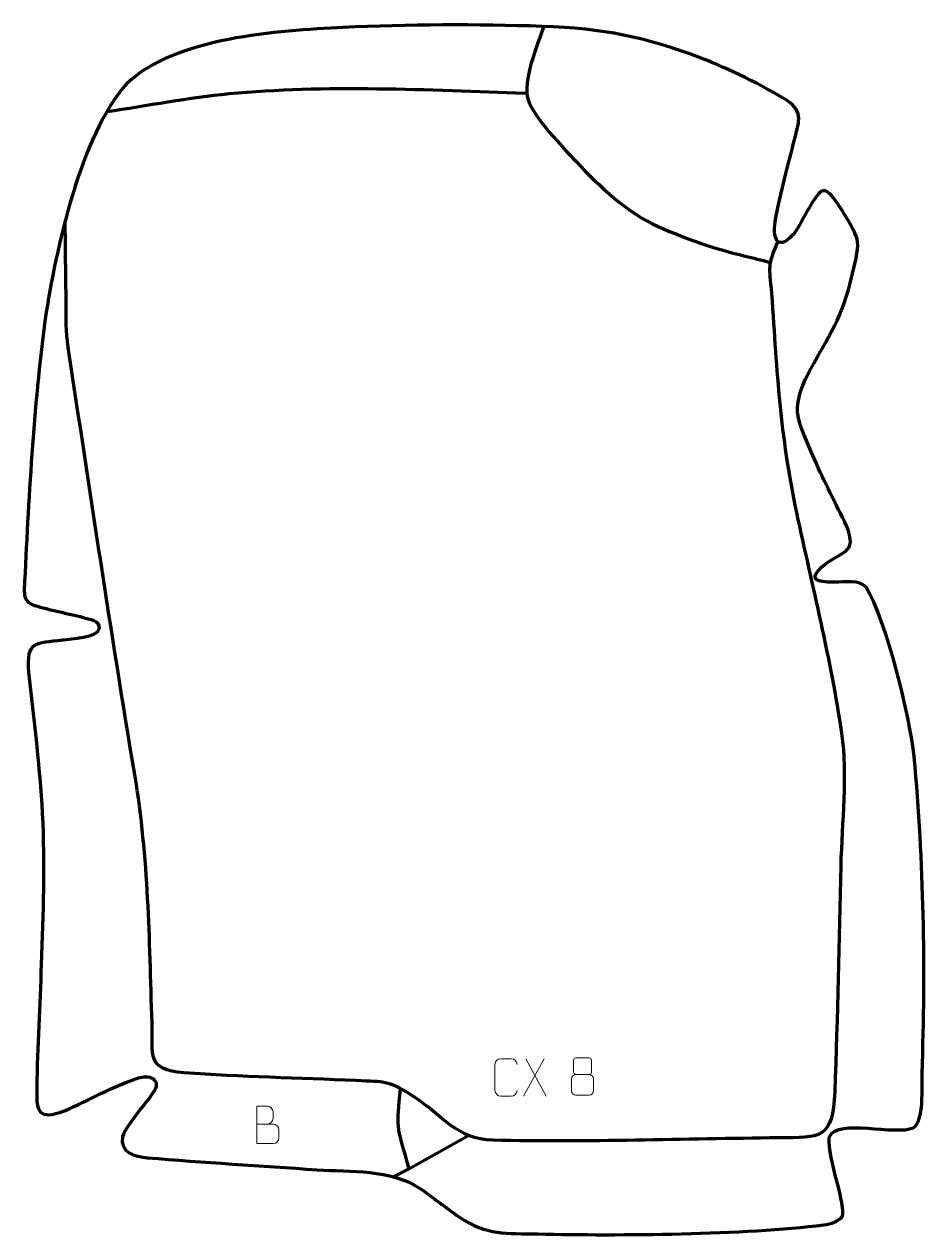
# Model space of a CAD drawing. Header units: millimetres. Extents: x 1011 to 1612, y 70 to 877.
import ezdxf

# ---------------------------------------------------------------- set-up
doc = ezdxf.new("R2010")
doc.units = ezdxf.units.MM
doc.header["$MEASUREMENT"] = 0
doc.layers.add('layer 2', color=7, linetype='Continuous')
doc.layers.add('layer 3', color=7, linetype='Continuous')

msp = doc.modelspace()

# ---------------------------------------------------------------- linework, layer by layer
at = {"layer": 'layer 2', "color": 140, "lineweight": 158}
for points, knots in [([(1357.3777, 875.5978), (1353.3414, 863.6527), (1342.6741, 838.4688), (1346.91, 826.6656), (1346.91, 826.6656), (1351.4652, 813.9723), (1369.3852, 795.7798), (1378.857, 785.5426), (1378.857, 785.5426), (1394.0171, 769.476), (1413.2426, 751.0212), (1433.6622, 742.2221), (1433.6622, 742.2221), (1454.53, 733.2985), (1469.5563, 727.9208), (1491.69, 722.5399), (1491.69, 722.5399), (1497.0479, 721.2373), (1502.387, 719.9081), (1507.7281, 718.5384)], [0, 0, 0, 0, 0.16666667, 0.16666667, 0.16666667, 0.16666667, 0.33333333, 0.33333333, 0.33333333, 0.33333333, 0.5, 0.5, 0.5, 0.5, 0.66666667, 0.66666667, 0.66666667, 0.66666667, 1, 1, 1, 1]), ([(1066.0047, 818.8099), (1092.6629, 822.827), (1120.9464, 828.2547), (1147.5996, 830.8189), (1147.5996, 830.8189), (1210.6353, 836.8834), (1281.2773, 833.4213), (1345.0757, 831.1848)], [0, 0, 0, 0, 0.33333333, 0.33333333, 0.33333333, 0.33333333, 1, 1, 1, 1]), ([(1513.3446, 732.3897), (1505.9868, 714.52), (1507.7081, 717.002), (1509.137, 697.5245), (1509.137, 697.5245), (1513.075, 642.7341), (1514.47, 605.6315), (1525.8423, 551.5845), (1525.8423, 551.5845), (1536.168, 503.077), (1548.5637, 453.6297), (1555.9071, 404.6655), (1555.9071, 404.6655), (1559.9352, 376.6202), (1556.0816, 345.0482), (1555.3106, 316.4668), (1555.3106, 316.4668), (1553.9789, 266.2519), (1553.3336, 216.0145), (1551.312, 165.8199), (1551.312, 165.8199), (1550.0234, 133.8239), (1541.9787, 135.1888), (1513.7775, 134.9305), (1513.7775, 134.9305), (1451.1823, 134.3572), (1385.8371, 131.8572), (1323.5333, 133.3393), (1323.5333, 133.3393), (1299.0487, 133.9218), (1289.5636, 150.211), (1271.1569, 162.1673), (1271.1569, 162.1673), (1253.9695, 173.3316), (1251.7801, 172.2165), (1232.1444, 173.0961), (1232.1444, 173.0961), (1194.2074, 174.8677), (1155.3424, 175.4867), (1117.5767, 178.2503), (1117.5767, 178.2503), (1091.7396, 180.8294), (1097.0239, 189.3793), (1096.2159, 211.8294), (1096.2159, 211.8294), (1094.2379, 268.6837), (1094.0755, 320.462), (1084.6216, 377.0409), (1084.6216, 377.0409), (1068.8637, 471.6441), (1054.6057, 566.7779), (1040.3316, 661.6291), (1040.3316, 661.6291), (1038.6328, 672.9178), (1038.9222, 680.4235), (1038.9273, 691.6156), (1038.9273, 691.6156), (1038.6971, 709.712), (1038.467, 727.8085), (1038.2368, 745.9049)], [0, 0, 0, 0, 0.0625, 0.0625, 0.0625, 0.0625, 0.125, 0.125, 0.125, 0.125, 0.1875, 0.1875, 0.1875, 0.1875, 0.25, 0.25, 0.25, 0.25, 0.3125, 0.3125, 0.3125, 0.3125, 0.375, 0.375, 0.375, 0.375, 0.4375, 0.4375, 0.4375, 0.4375, 0.5, 0.5, 0.5, 0.5, 0.5625, 0.5625, 0.5625, 0.5625, 0.625, 0.625, 0.625, 0.625, 0.6875, 0.6875, 0.6875, 0.6875, 0.75, 0.75, 0.75, 0.75, 0.8125, 0.8125, 0.8125, 0.8125, 0.875, 0.875, 0.875, 0.875, 1, 1, 1, 1]), ([(1261.6197, 167.622), (1258.8989, 141.3982), (1258.9438, 144.0995), (1266.0777, 118.7927), (1266.0777, 118.7927), (1266.4876, 117.3384), (1266.8875, 115.8853), (1267.2857, 114.4279)], [0, 0, 0, 0, 0.33333333, 0.33333333, 0.33333333, 0.33333333, 1, 1, 1, 1]), ([(1257.2183, 108.9551), (1257.2183, 108.9551), (1267.2857, 114.4279), (1267.2857, 114.4279), (1267.2857, 114.4279), (1267.2857, 114.4279), (1306.3415, 135.9837), (1306.3415, 135.9837)], [0, 0, 0, 0, 0.33333333, 0.33333333, 0.33333333, 0.33333333, 1, 1, 1, 1])]:
    msp.add_open_spline(points, degree=3, knots=knots, dxfattribs=at)
at = {"layer": 'layer 2', "color": 250, "lineweight": 9}
for points, knots in [([(1339.5955, 166.5917), (1339.4557, 164.2683), (1337.7785, 162.7887), (1335.6308, 162.7779), (1335.6308, 162.7779), (1333.2989, 162.7783), (1330.967, 162.7783), (1328.6355, 162.7779), (1328.6355, 162.7779), (1326.7105, 162.6725), (1324.7384, 164.557), (1324.7496, 166.5743), (1324.7496, 166.5743), (1324.75, 172.3444), (1324.75, 178.1141), (1324.7496, 183.8834), (1324.7496, 183.8834), (1324.7538, 186.0215), (1326.5005, 187.7407), (1328.6529, 187.7272), (1328.6529, 187.7272), (1330.9786, 187.7272), (1333.3047, 187.7272), (1335.6308, 187.7272), (1335.6308, 187.7272), (1337.5774, 187.7627), (1339.5688, 186.2712), (1339.5955, 183.8336)], [0, 0, 0, 0, 0.125, 0.125, 0.125, 0.125, 0.25, 0.25, 0.25, 0.25, 0.375, 0.375, 0.375, 0.375, 0.5, 0.5, 0.5, 0.5, 0.625, 0.625, 0.625, 0.625, 0.75, 0.75, 0.75, 0.75, 1, 1, 1, 1]), ([(1377.1765, 186.816), (1377.1765, 184.603), (1377.1765, 180.9207), (1377.1765, 178.7074), (1377.1765, 178.7074), (1377.1915, 178.2), (1377.9989, 177.2686), (1378.699, 177.2698), (1378.699, 177.2698), (1381.6689, 177.27), (1384.6391, 177.1851), (1387.6095, 177.1848), (1387.6095, 177.1848), (1388.4066, 177.189), (1389.1273, 177.9793), (1389.1247, 178.7), (1389.1247, 178.7), (1389.1244, 180.916), (1389.1244, 184.6007), (1389.1247, 186.816), (1389.1247, 186.816), (1389.1062, 187.5268), (1388.4948, 188.2872), (1387.6609, 188.2798), (1387.6609, 188.2798), (1384.6438, 188.2795), (1381.6269, 188.2795), (1378.6103, 188.2798), (1378.6103, 188.2798), (1377.9839, 188.2874), (1377.1598, 187.5764), (1377.1765, 186.816)], [0, 0, 0, 0, 0.11111111, 0.11111111, 0.11111111, 0.11111111, 0.22222222, 0.22222222, 0.22222222, 0.22222222, 0.33333333, 0.33333333, 0.33333333, 0.33333333, 0.44444444, 0.44444444, 0.44444444, 0.44444444, 0.55555556, 0.55555556, 0.55555556, 0.55555556, 0.66666667, 0.66666667, 0.66666667, 0.66666667, 0.77777778, 0.77777778, 0.77777778, 0.77777778, 1, 1, 1, 1]), ([(1375.7177, 174.2978), (1375.7177, 171.127), (1375.7177, 169.4249), (1375.7177, 166.2535), (1375.7177, 166.2535), (1375.7092, 165.0316), (1377.4071, 163.3389), (1378.6597, 163.3304), (1378.6597, 163.3304), (1381.6428, 163.3307), (1384.6261, 163.3307), (1387.6095, 163.3304), (1387.6095, 163.3304), (1388.9328, 163.3421), (1390.5532, 164.9637), (1390.5421, 166.2629), (1390.5421, 166.2629), (1390.5418, 169.4311), (1390.5418, 171.1299), (1390.5421, 174.2978), (1390.5421, 174.2978), (1390.4724, 175.6782), (1388.8946, 177.2568), (1387.5892, 177.2507), (1387.5892, 177.2507), (1384.6126, 177.2504), (1381.636, 177.2504), (1378.6597, 177.2507), (1378.6597, 177.2507), (1377.5802, 177.2571), (1375.7339, 175.6782), (1375.7177, 174.2978)], [0, 0, 0, 0, 0.11111111, 0.11111111, 0.11111111, 0.11111111, 0.22222222, 0.22222222, 0.22222222, 0.22222222, 0.33333333, 0.33333333, 0.33333333, 0.33333333, 0.44444444, 0.44444444, 0.44444444, 0.44444444, 0.55555556, 0.55555556, 0.55555556, 0.55555556, 0.66666667, 0.66666667, 0.66666667, 0.66666667, 0.77777778, 0.77777778, 0.77777778, 0.77777778, 1, 1, 1, 1]), ([(1165.9608, 144.1626), (1169.5994, 144.163), (1173.1865, 144.163), (1176.8259, 144.1626), (1176.8259, 144.1626), (1178.8013, 144.1453), (1180.7249, 142.4092), (1180.7249, 140.3596), (1180.7249, 140.3596), (1180.7245, 139.231), (1180.7245, 136.1816), (1180.7249, 135.0527), (1180.7249, 135.0527), (1180.7425, 133.1948), (1179.2004, 131.1809), (1176.8789, 131.1978), (1176.8789, 131.1978), (1173.2391, 131.1982), (1169.5997, 131.1982), (1165.9608, 131.1978), (1165.9608, 131.1978), (1165.9608, 139.5161), (1165.9608, 147.8339), (1165.9608, 156.1514), (1165.9608, 156.1514), (1168.3345, 156.1514), (1170.7086, 156.1514), (1173.0828, 156.1514), (1173.0828, 156.1514), (1174.7636, 156.169), (1176.8604, 154.2585), (1176.8781, 152.2961), (1176.8781, 152.2961), (1176.8777, 150.23), (1176.8777, 150.084), (1176.8781, 148.0175), (1176.8781, 148.0175), (1176.8954, 145.9514), (1175.0409, 144.1453), (1173.0309, 144.1626)], [0, 0, 0, 0, 0.09090909, 0.09090909, 0.09090909, 0.09090909, 0.18181818, 0.18181818, 0.18181818, 0.18181818, 0.27272727, 0.27272727, 0.27272727, 0.27272727, 0.36363636, 0.36363636, 0.36363636, 0.36363636, 0.45454545, 0.45454545, 0.45454545, 0.45454545, 0.54545455, 0.54545455, 0.54545455, 0.54545455, 0.63636364, 0.63636364, 0.63636364, 0.63636364, 0.72727273, 0.72727273, 0.72727273, 0.72727273, 0.81818182, 0.81818182, 0.81818182, 0.81818182, 1, 1, 1, 1])]:
    msp.add_open_spline(points, degree=3, knots=knots, dxfattribs=at)
for points in [[(1357.5882, 187.7275), (1357.5882, 187.7275), (1343.8476, 162.8317), (1343.8476, 162.8317)], [(1345.3022, 187.7275), (1345.3022, 187.7275), (1359.0428, 162.774), (1359.0428, 162.774)]]:
    msp.add_open_spline(points, degree=3, dxfattribs=at)
at = {"layer": 'layer 3', "color": 242, "lineweight": 158}
msp.add_open_spline([(1013.7984, 491.9181), (1011.1605, 494.2787), (1011.0441, 496.8768), (1010.9528, 500.1858), (1010.9528, 500.1858), (1013.7726, 560.1178), (1017.105, 621.3113), (1024.9584, 680.7874), (1024.9584, 680.7874), (1031.9374, 727.0621), (1048.7763, 803.6213), (1079.2773, 837.4528), (1079.2773, 837.4528), (1111.3872, 868.4002), (1180.3766, 872.692), (1223.3955, 874.8437), (1223.3955, 874.8437), (1266.6923, 876.9741), (1312.9627, 877.0571), (1356.3081, 875.634), (1356.3081, 875.634), (1397.2266, 874.2905), (1424.6197, 868.5903), (1462.3233, 854.4694), (1462.3233, 854.4694), (1480.379, 847.4619), (1503.2164, 836.3212), (1519.6735, 826.1547), (1519.6735, 826.1547), (1531.0007, 818.4783), (1527.1685, 810.9151), (1524.2905, 799.3495), (1524.2905, 799.3495), (1521.4029, 787.8878), (1510.4993, 747.9882), (1511.1592, 738.9169), (1511.1592, 738.9169), (1512.1833, 724.8385), (1522.4119, 734.072), (1526.516, 740.9868), (1526.516, 740.9868), (1529.105, 745.3953), (1538.5048, 763.7651), (1542.4623, 765.8091), (1542.4623, 765.8091), (1543.9178, 766.5608), (1545.5525, 766.0281), (1547.2124, 764.765), (1547.2124, 764.765), (1551.6872, 761.3596), (1562.0232, 743.8974), (1564.8089, 737.7845), (1564.8089, 737.7845), (1567.2986, 732.3214), (1567.2098, 728.2781), (1564.7488, 717.3508), (1564.7488, 717.3508), (1556.7338, 681.7633), (1551.2642, 676.2567), (1534.2864, 645.4396), (1534.2864, 645.4396), (1520.465, 618.6262), (1527.2948, 612.7481), (1537.8655, 587.1433), (1537.8655, 587.1433), (1544.4302, 571.7075), (1551.9311, 557.8654), (1559.1731, 542.9012), (1559.1731, 542.9012), (1567.0726, 523.1669), (1555.6664, 526.8421), (1542.5379, 515.2108), (1542.5379, 515.2108), (1532.1576, 505.3806), (1542.8627, 505.2783), (1551.4762, 505.2804), (1551.4762, 505.2804), (1557.6787, 505.323), (1567.9609, 506.9339), (1572.2306, 501.994), (1572.2306, 501.994), (1585.7026, 479.7291), (1601.5175, 415.7729), (1604.2355, 388.8739), (1604.2355, 388.8739), (1610.8332, 318.0999), (1612.0213, 248.7417), (1609.5355, 177.742), (1609.5355, 177.742), (1609.2612, 169.9078), (1611.2209, 145.3236), (1603.5182, 141.7152), (1603.5182, 141.7152), (1592.0584, 136.3467), (1553.2072, 147.9055), (1548.0647, 136.0858), (1548.0647, 136.0858), (1548.0647, 136.0858), (1547.718, 135.126), (1547.718, 135.126), (1547.718, 135.126), (1546.3507, 120.8884), (1559.6416, 89.4046), (1556.2247, 82.3756), (1556.2247, 82.3756), (1553.5694, 79.1065), (1549.0323, 77.6588), (1544.0407, 77.0248), (1544.0407, 77.0248), (1491.1701, 70.3092), (1407.1945, 69.7175), (1353.553, 70.9502), (1353.553, 70.9502), (1332.4405, 71.3427), (1319.2555, 70.001), (1301.2082, 82.0787), (1301.2082, 82.0787), (1291.8915, 88.3739), (1283.5673, 95.3563), (1274.5806, 101.5045), (1274.5806, 101.5045), (1254.6062, 114.1527), (1229.0832, 112.2482), (1206.102, 113.7396), (1206.102, 113.7396), (1168.6011, 116.1981), (1130.6126, 118.6635), (1093.1788, 121.7308), (1093.1788, 121.7308), (1084.7262, 122.4234), (1074.5758, 124.8606), (1076.4129, 135.8277), (1076.4129, 135.8277), (1080.7756, 146.7521), (1097.5601, 163.3627), (1098.859, 169.1618), (1098.859, 169.1618), (1099.7309, 173.0542), (1096.6439, 175.2066), (1093.0972, 175.5669), (1093.0972, 175.5669), (1089.9014, 175.8915), (1086.3753, 174.6432), (1084.2781, 173.9605), (1084.2781, 173.9605), (1067.5062, 168.2723), (1051.2021, 158.1935), (1034.8012, 151.8463), (1034.8012, 151.8463), (1018.9214, 147.0296), (1019.1381, 154.6893), (1019.3009, 168.5835), (1019.3009, 168.5835), (1019.719, 195.7071), (1021.4184, 223.3248), (1022.3121, 250.547), (1022.3121, 250.547), (1023.539, 285.0266), (1024.738, 316.4987), (1022.9542, 351.119), (1022.9542, 351.119), (1021.2016, 383.3029), (1017.3153, 413.5745), (1013.7717, 445.4619), (1013.7717, 445.4619), (1012.2465, 466.33), (1018.1637, 464.242), (1036.6668, 466.6499), (1036.6668, 466.6499), (1041.5622, 467.2869), (1060.2654, 468.1261), (1060.8931, 474.315), (1060.8931, 474.315), (1061.4438, 479.7455), (1054.2983, 480.6775), (1050.189, 481.7879), (1050.189, 481.7879), (1039.993, 484.5431), (1027.509, 486.6369), (1017.8825, 489.82), (1017.8825, 489.82), (1016.284, 490.4289), (1015.1675, 490.893), (1013.7984, 491.9181)], degree=3, knots=[0, 0, 0, 0, 0.0212766, 0.0212766, 0.0212766, 0.0212766, 0.04255319, 0.04255319, 0.04255319, 0.04255319, 0.06382979, 0.06382979, 0.06382979, 0.06382979, 0.08510638, 0.08510638, 0.08510638, 0.08510638, 0.10638298, 0.10638298, 0.10638298, 0.10638298, 0.12765957, 0.12765957, 0.12765957, 0.12765957, 0.14893617, 0.14893617, 0.14893617, 0.14893617, 0.17021277, 0.17021277, 0.17021277, 0.17021277, 0.19148936, 0.19148936, 0.19148936, 0.19148936, 0.21276596, 0.21276596, 0.21276596, 0.21276596, 0.23404255, 0.23404255, 0.23404255, 0.23404255, 0.25531915, 0.25531915, 0.25531915, 0.25531915, 0.27659574, 0.27659574, 0.27659574, 0.27659574, 0.29787234, 0.29787234, 0.29787234, 0.29787234, 0.31914894, 0.31914894, 0.31914894, 0.31914894, 0.34042553, 0.34042553, 0.34042553, 0.34042553, 0.36170213, 0.36170213, 0.36170213, 0.36170213, 0.38297872, 0.38297872, 0.38297872, 0.38297872, 0.40425532, 0.40425532, 0.40425532, 0.40425532, 0.42553191, 0.42553191, 0.42553191, 0.42553191, 0.44680851, 0.44680851, 0.44680851, 0.44680851, 0.46808511, 0.46808511, 0.46808511, 0.46808511, 0.4893617, 0.4893617, 0.4893617, 0.4893617, 0.5106383, 0.5106383, 0.5106383, 0.5106383, 0.53191489, 0.53191489, 0.53191489, 0.53191489, 0.55319149, 0.55319149, 0.55319149, 0.55319149, 0.57446809, 0.57446809, 0.57446809, 0.57446809, 0.59574468, 0.59574468, 0.59574468, 0.59574468, 0.61702128, 0.61702128, 0.61702128, 0.61702128, 0.63829787, 0.63829787, 0.63829787, 0.63829787, 0.65957447, 0.65957447, 0.65957447, 0.65957447, 0.68085106, 0.68085106, 0.68085106, 0.68085106, 0.70212766, 0.70212766, 0.70212766, 0.70212766, 0.72340426, 0.72340426, 0.72340426, 0.72340426, 0.74468085, 0.74468085, 0.74468085, 0.74468085, 0.76595745, 0.76595745, 0.76595745, 0.76595745, 0.78723404, 0.78723404, 0.78723404, 0.78723404, 0.80851064, 0.80851064, 0.80851064, 0.80851064, 0.82978723, 0.82978723, 0.82978723, 0.82978723, 0.85106383, 0.85106383, 0.85106383, 0.85106383, 0.87234043, 0.87234043, 0.87234043, 0.87234043, 0.89361702, 0.89361702, 0.89361702, 0.89361702, 0.91489362, 0.91489362, 0.91489362, 0.91489362, 0.93617021, 0.93617021, 0.93617021, 0.93617021, 0.95744681, 0.95744681, 0.95744681, 0.95744681, 1, 1, 1, 1], dxfattribs=at)

doc.saveas('drawing.dxf')
